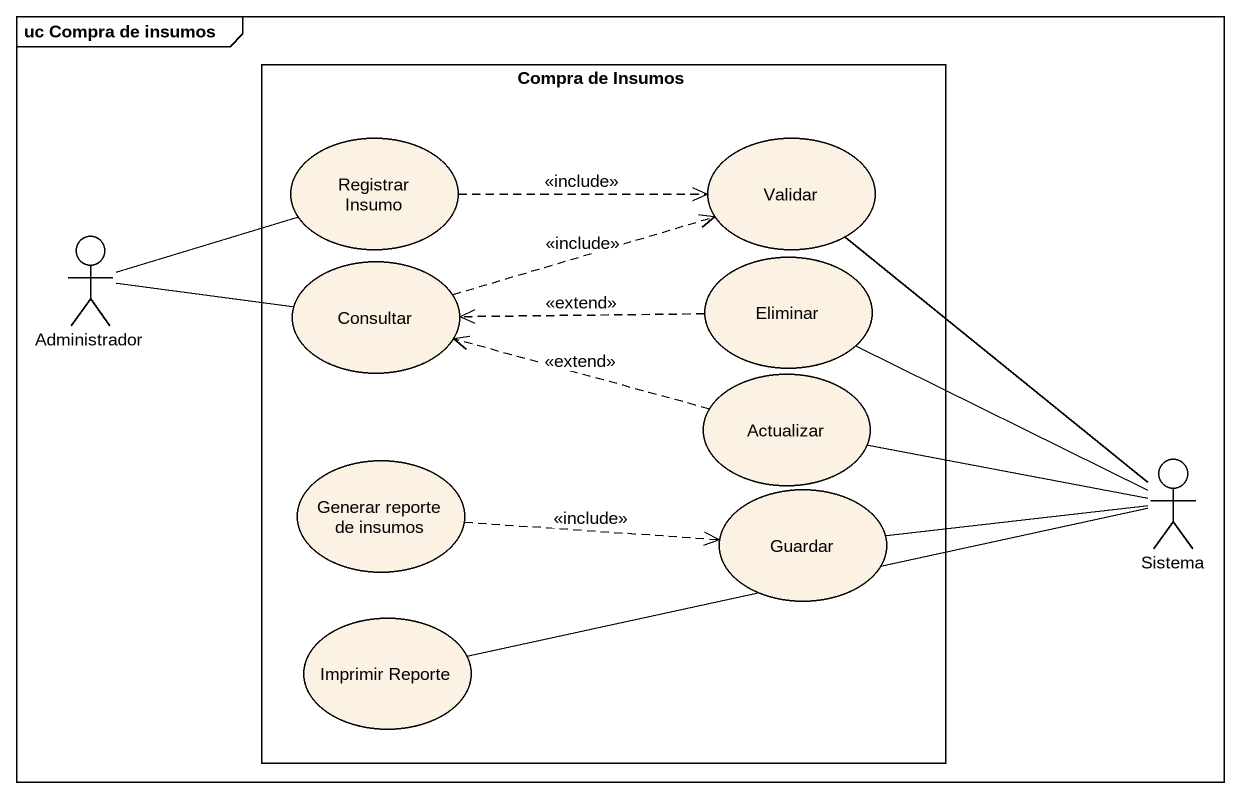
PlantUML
@startuml
mainframe uc Compra de insumos
rectangle "Compra de Insumos" as Compra_de_Insumos {
  usecase "Registrar Insumo" as Registrar_Insumo
  usecase Validar
  usecase Consultar
  usecase Eliminar
  usecase Actualizar
  usecase "Generar reporte de insumos" as Generar_reporte_de_insumos
  usecase Guardar
  usecase "Imprimir Reporte" as Imprimir_Reporte
}
actor Administrador
actor Sistema
Registrar_Insumo .right.> Validar : <<include>>
Validar -- Sistema
Administrador -right- Registrar_Insumo
Administrador -right- Consultar
Consultar .right.> Validar : <<include>>
Eliminar .left.> Consultar : <<extend>>
Eliminar -right- Sistema
Actualizar .left.> Consultar : <<extend>>
Actualizar -right- Sistema
Generar_reporte_de_insumos .right.> Guardar : <<include>>
Guardar -right- Sistema
Imprimir_Reporte -right- Sistema
@enduml
